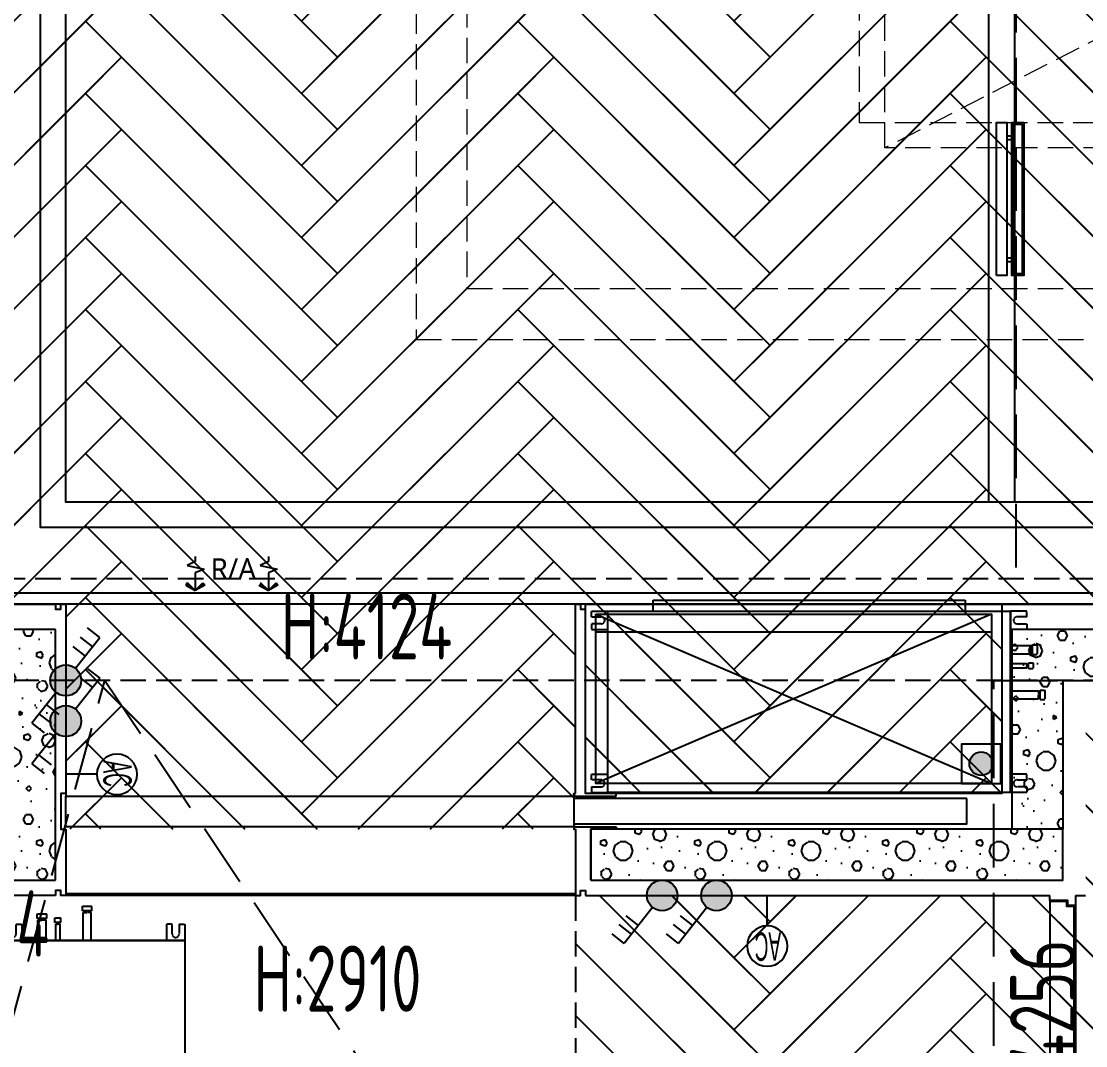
# Model space of a CAD drawing. Header units: millimetres. Extents: x -108767 to 78913, y -380878 to 1470.
# Drawn here: x -33142 to -31053, y -190607 to -188596 of the extents above; entities that cross this region are included whole.
import ezdxf
from ezdxf.enums import TextEntityAlignment as Align
from ezdxf.xclip import XClip

# ---------------------------------------------------------------- set-up
doc = ezdxf.new("R2010")
doc.units = ezdxf.units.MM
doc.header["$LTSCALE"] = 10
doc.header["$XCLIPFRAME"] = 0
doc.set_wipeout_variables(frame=1)
doc.linetypes.add('__DASH', pattern=[0.35, 0.25, -0.1])
doc.linetypes.add('DASH', pattern=[0.35, 0.25, -0.1])
for name, color, linetype in [('3-New Window', 4, 'Continuous'), ('NW-01wall(新墙体)', 140, 'Continuous'), ('NW-01梁', 4, 'Continuous'), ('NW-02-fix(到顶家具)', 54, 'Continuous'), ('NW-02-free(活动家具)', 241, 'Continuous'), ('NW-02-light(平面灯具)', 12, 'Continuous'), ('NW-03-地面铺装', 8, 'Continuous'), ('NW-04-light(天花灯具)', 1, 'Continuous'), ('NW-04-天花造型粗线', 163, 'Continuous'), ('NW-door(门扇)', 12, 'Continuous'), ('NW-完成面（用于平面）', 43, 'Continuous'), ('NW-开关插座', 117, 'Continuous'), ('NW-开关面板', 147, 'Continuous'), ('NW-强弱电插座', 223, 'Continuous'), ('NW-强电插座', 223, 'Continuous'), ('NW-暖通设备', 161, 'Continuous'), ('NW-暖通风口', 33, 'Continuous'), ('平面图', 7, 'Continuous')]:
    doc.layers.add(name, color=color, linetype=linetype)
doc.layers.add('A-GLAZ-MULN', color=1, linetype='Continuous', lineweight=25)
doc.styles.add('GA-text-B', font='architxt.shx', dxfattribs={"width": 0.65, "bigfont": 'hztxt.shx'})
doc.styles.get("Standard").update_dxf_attribs({"font": ''})
doc.styles.add('STYLUS', font='stylu.ttf')
doc.styles.add('TSSD_REIN', font='tssdeng.shx', dxfattribs={"width": 0.7, "bigfont": 'hztxt.shx'})
doc.styles.add('宋体', font='', dxfattribs={"width": 0.8})
doc.styles.add('黑体', font='', dxfattribs={"width": 0.8, "height": 3})
doc.styles.get('Standard').set_extended_font_data('SimSun')
doc.styles.get('宋体').set_extended_font_data('SimSun')
doc.styles.get('黑体').set_extended_font_data('Microsoft YaHei')
doc.linetypes.add('铝质LED灯条', pattern='A,12.7,-5.08,["AL.LED",宋体,S=2.54,R=0,X=-2.54,Y=-1.27],-10', length=27.78)
pattern_1 = [(0, (54.42, -95.16), (92.2296, 184.45919), [0, -184.45919]), (0, (-53.5, -120.06), (92.2296, 184.45919), [0, -184.45919]), (0, (6.46, -121.9), (92.2296, 184.45919), [0, -184.45919]), (0, (71.94, -67.49), (92.2296, 184.45919), [0, -184.45919]), (0, (-4.61, -131.13), (92.2296, 184.45919), [0, -184.45919]), (0, (90.39, 48.72), (92.2296, 184.45919), [0, -184.45919]), (0, (34.12, 33.97), (92.2296, 184.45919), [0, -184.45919]), (0, (63.64, 10.9), (92.2296, 184.45919), [0, -184.45919]), (0, (-86.7, 7.22), (92.2296, 184.45919), [0, -184.45919]), (0, (3.69, -1.08), (92.2296, 184.45919), [0, -184.45919]), (0, (-31.36, -48.12), (92.2296, 184.45919), [0, -184.45919]), (0, (-29.51, -117.29), (92.2296, 184.45919), [0, -184.45919]), (0, (39.66, -124.67), (92.2296, 184.45919), [0, -184.45919]), (0, (90.39, -43.5), (92.2296, 184.45919), [0, -184.45919]), (0, (-82.08, -72.1), (92.2296, 184.45919), [0, -184.45919]), (0, (-66.4, -40.74), (92.2296, 184.45919), [0, -184.45919]), (0, (5.53, -53.65), (92.2296, 184.45919), [0, -184.45919]), (0, (-20.29, -80.4), (92.2296, 184.45919), [0, -184.45919]), (0, (-35.05, -19.53), (92.2296, 184.45919), [0, -184.45919]), (0, (-11.99, 49.64), (92.2296, 184.45919), [0, -184.45919]), (0, (-74.7, -110.83), (92.2296, 184.45919), [0, -184.45919]), (0, (26.75, 11.83), (92.2296, 184.45919), [0, -184.45919]), (0, (-59.03, 14.6), (92.2296, 184.45919), [0, -184.45919]), (0, (-73.78, 38.58), (92.2296, 184.45919), [0, -184.45919]), (130.601294, (79.054, -9.031), (-461.1479683, 553.37757044), [8.09824, -3393.1611]), (18.434949, (65.878, -5.517), (461.1479726, 184.4591883), [8.33302, -1158.28932]), (90, (65.88, -13.42), (92.229595, 184.45919), [7.9054, -361.01297]), (161.565051, (73.784, -16.058), (-461.1479766, 184.459176), [8.33302, -1158.28932]), (53.130102, (73.784, -16.058), (92.229595, 184.459189), [8.78377, -913.51216]), (135, (80.81, -110.044), (-92.229606, 184.459177), [7.45328, -514.2761]), (45, (70.27, -110.044), (92.229594, 184.459189), [7.45328, -514.2761]), (135, (75.54, -115.314), (-92.229606, 184.459177), [7.45328, -514.2761]), (45, (75.54, -115.314), (92.229594, 184.459189), [7.45328, -514.2761]), (116.56505, (-7.9, 13.8), (-1e-05, 368.91837), [9.82055, -196.41107]), (180, (-12.3, 22.6), (-92.2296, 184.45919), [10.54053, -173.91866]), (63.43495, (-27.23, 13.8), (1e-07, 368.91838), [9.82055, -196.41107]), (116.56505, (-22.84, 5.02), (-1e-05, 368.91837), [9.82055, -196.41107]), (0, (-22.84, 5.02), (92.2296, 184.45919), [10.54053, -173.91866]), (63.43495, (-12.3, 5.02), (1e-07, 368.91838), [9.82055, -196.41107]), (107.102728, (61.4864, -48.5576), (-276.6887736, 922.29594868), [11.94722, -5005.8852]), (143.972626, (57.973, -37.139), (-1752.362276, 1291.2143235), [11.94722, -2496.96889]), (180, (48.31, -30.11), (-92.2296, 184.45919), [11.4189, -173.04028]), (36.027373, (27.23, -37.139), (1752.3622853, 1291.2143111), [11.94722, -2496.96889]), (71.565051, (23.716, -47.68), (276.6887854, 922.2959447), [11.11069, -1155.51165]), (107.102728, (27.23, -59.098), (-276.6887736, 922.29594868), [11.94722, -5005.8852]), (143.972626, (36.892, -66.125), (-1752.362276, 1291.2143235), [11.94722, -2496.96889]), (0, (36.9, -66.13), (92.2296, 184.45919), [11.4189, -173.04028]), (36.027373, (48.311, -66.125), (1752.3622853, 1291.2143111), [11.94722, -2496.96889]), (71.565051, (57.973, -59.098), (276.6887854, 922.2959447), [11.11069, -1155.51165]), (150.255118, (63.243, 37.523), (-276.6887842, 184.4591867), [7.0817, -1480.07582]), (90, (57.09, 34.01), (92.229595, 184.45919), [7.02702, -361.89135]), (29.744881, (57.095, 34.01), (276.6887837, 184.4591882), [7.0817, -1480.07582]), (116.56505, (20.2, -93.35), (-1e-05, 368.91837), [9.82055, -196.41107]), (168.690067, (15.81, -84.571), (-830.0663521, 184.4591846), [8.95772, -1872.16411]), (41.185925, (0, -88.963), (2305.7398558, 2029.05106764), [9.33728, -3912.31871]), (90, (0, -97.75), (92.229595, 184.45919), [8.78377, -360.1346]), (138.814074, (7.027, -103.895), (-2305.7398288, 2029.0510983), [9.33728, -3912.31871]), (16.699244, (7.027, -103.895), (3043.57661373, 922.29594078), [9.17053, -3842.45037]), (60.945396, (15.811, -101.26), (92.22959487, 184.45918847), [9.04345, -3789.20364]), (109.983106, (-57.0945, -16.058), (-461.14797504, 1291.2143218), [10.28114, -4307.79774]), (155.556045, (-60.608, -6.3955), (-1198.98473437, 553.3775561), [10.61347, -4447.04414]), (24.4439547, (-79.932, -6.3955), (1198.9847304, 553.37756493), [10.61347, -4447.04414]), (70.0168934, (-83.446, -16.058), (461.1479747, 1291.214322), [10.28114, -4307.79774]), (109.983106, (-79.932, -25.72), (-461.14797504, 1291.2143218), [10.28114, -4307.79774]), (160.016893, (-70.27, -29.233), (-461.1479749, 184.4591814), [10.28114, -2148.75827]), (19.9831065, (-70.27, -29.233), (461.147972, 184.4591895), [10.28114, -2148.75827]), (70.0168934, (-60.608, -25.72), (461.1479747, 1291.214322), [10.28114, -4307.79774]), (122.005383, (11.419, -32.747), (-92.2296072, 184.4591801), [8.2866, -1731.89791]), (18.434949, (-0.878, -28.355), (461.1479726, 184.4591883), [8.33302, -1158.28932]), (90, (-0.88, -36.26), (92.229595, 184.45919), [7.9054, -361.01297]), (161.565051, (7.027, -38.895), (-461.1479766, 184.459176), [8.33302, -1158.28932]), (54.462322, (7.027, -38.895), (645.6071612, 922.2959445), [7.55608, -3165.99978]), (116.56505, (-42.16, -77.54), (-1e-05, 368.91837), [9.82055, -196.41107]), (180, (-46.55, -68.76), (-92.2296, 184.45919), [9.66215, -174.79703]), (59.036243, (-61.486, -77.544), (92.2295948, 184.4591881), [10.24355, -2140.9016]), (120.963756, (-56.216, -86.328), (-92.2296071, 184.4591806), [10.24355, -2140.9016]), (0, (-56.22, -86.33), (92.2296, 184.45919), [9.66215, -174.79703]), (63.43495, (-46.55, -86.33), (1e-07, 368.91838), [9.82055, -196.41107])]

# ---------------------------------------------------------------- blocks, each defined once
blk = doc.blocks.new('df')
at = {"layer": 'NW-02-free(活动家具)', "linetype": 'DASH', "lineweight": 5, "ltscale": 20}
h = blk.add_hatch(dxfattribs=at)
h.set_pattern_fill('LINE', color=250, scale=10, angle=-90, style=0)
h.set_pattern_definition([(270, (-3e-11, 1070), (31.75, -7e-15), [])])
h.paths.add_polyline_path([(0, 750), (-300, 750), (-300, -1050), (0, -1050)])
at = {"layer": 'NW-02-free(活动家具)', "color": 8, "linetype": 'DASH', "lineweight": 5, "ltscale": 20}
blk.add_lwpolyline([(0, 750), (0, -1050), (-2050, -1050), (-2050, 750), (0, 750)], dxfattribs=at)
at = {"layer": 'NW-02-free(活动家具)', "color": 251, "linetype": 'DASH', "lineweight": 5, "ltscale": 20}
blk.add_lwpolyline([(-2050, 750), (-300, -150), (-2050, -1050)], dxfattribs=at)
at = {"layer": 'NW-02-free(活动家具)', "linetype": 'DASH', "lineweight": 5, "ltscale": 20}
blk.add_lwpolyline([(0, 750), (-300, 750), (-300, -1050)], dxfattribs=at)
blk = doc.blocks.new('rwerwerwerewrw')
at = {"layer": 'A-GLAZ-MULN', "color": 8}
for p, q in [((-0.881, 0.615), (-1.028, 0.615)), ((-0.881, 0.507), (-1.028, 0.507)), ((-0.881, -2.957), (-1.028, -2.957)), ((-0.881, -3.065), (-1.028, -3.065))]:
    blk.add_line(p, q, dxfattribs=at)
blk.add_lwpolyline([(-1.328, -3.457), (-1.328, 1.007), (-1.028, 1.007), (-1.028, -3.457)], close=True, dxfattribs=at)
at = {"layer": 'NW-04-light(天花灯具)'}
blk.add_lwpolyline([(-0.534, 1.007), (-0.534, -3.457), (-0.881, -3.457), (-0.881, 1.007)], close=True, dxfattribs=at)
at = {"layer": 'NW-04-light(天花灯具)', "color": 8}
blk.add_lwpolyline([(-0.578, 0.962), (-0.578, -3.413), (-0.836, -3.413), (-0.836, 0.962)], close=True, dxfattribs=at)
blk = doc.blocks.new('fdsaghfjkd')
at = {"layer": 'NW-暖通风口', "color": 250, "linetype": '__DASH', "ltscale": 0.5}
for p, q in [((-340.1, 0), (-340.1, 23.8)), ((-340.1, 23.8), (340.1, 23.8)), ((340.1, 23.8), (340.1, 0)), ((-474.8, -12.6), (-474.8, 0)), ((-474.8, 0), (-439.2, 0)), ((-439.2, -396.2), (-439.2, 0)), ((-439.2, 0), (439.2, 0)), ((439.2, 0), (439.2, -396.2)), ((439.2, -396.2), (439.2, 0)), ((474.8, 0), (439.2, 0)), ((474.8, -12.6), (474.8, 0)), ((-474.8, -12.6), (-453.4, -12.6)), ((474.8, -12.6), (453.4, -12.6)), ((-453.4, -28), (-474.8, -28)), ((-474.8, -28), (-474.8, -40.6)), ((-474.8, -40.6), (-439.2, -40.6)), ((474.8, -40.6), (439.2, -40.6)), ((453.4, -28), (474.8, -28)), ((474.8, -28), (474.8, -40.6)), ((439.2, -75.5), (483.4, -75.5)), ((483.4, -75.5), (483.4, -84.4)), ((483.4, -78.5), (487.3, -78.5)), ((483.4, -93.3), (483.4, -84.4)), ((483.4, -90.2), (487.3, -90.2)), ((487.3, -94.7), (487.3, -74.1)), ((487.3, -74.1), (496.6, -74.1)), ((496.6, -74.1), (497.1, -74.6)), ((497.1, -74.6), (497.1, -94.1)), ((439.2, -93.3), (483.4, -93.3)), ((439.2, -114.3), (474.5, -114.3)), ((474.5, -114.3), (474.5, -119.2)), ((478.4, -125.5), (478.4, -112.8)), ((478.4, -112.8), (487.7, -112.8)), ((487.3, -94.7), (496.6, -94.7)), ((487.7, -112.8), (488.2, -113.4)), ((488.2, -113.4), (488.2, -125)), ((496.6, -94.7), (497.1, -94.1)), ((439.2, -124.1), (474.5, -124.1)), ((474.5, -117.3), (478.4, -117.3)), ((474.5, -124.1), (474.5, -119.2)), ((474.5, -121.1), (478.4, -121.1)), ((478.4, -125.5), (487.7, -125.5)), ((487.7, -125.5), (488.2, -125)), ((439.2, -174), (500.1, -174)), ((500.1, -174), (500.1, -182.9)), ((500.1, -177), (504, -177)), ((500.1, -191.8), (500.1, -182.9)), ((504, -193.2), (504, -172.6)), ((504, -172.6), (513.3, -172.6)), ((513.3, -172.6), (513.8, -173.1)), ((513.8, -173.1), (513.8, -192.6)), ((439.2, -191.8), (500.1, -191.8)), ((500.1, -188.7), (504, -188.7)), ((504, -193.2), (513.3, -193.2)), ((513.3, -193.2), (513.8, -192.6)), ((-474.8, -368.2), (-474.8, -355.6)), ((-474.8, -355.6), (-439.2, -355.6)), ((-453.4, -368.2), (-474.8, -368.2)), ((474.8, -355.6), (439.2, -355.6)), ((453.4, -368.2), (474.8, -368.2)), ((474.8, -368.2), (474.8, -355.6)), ((-474.8, -383.7), (-474.8, -396.2)), ((-474.8, -383.7), (-453.4, -383.7)), ((474.8, -383.7), (453.4, -383.7)), ((474.8, -383.7), (474.8, -396.2)), ((-474.8, -396.2), (-439.2, -396.2)), ((439.2, -396.2), (-439.2, -396.2)), ((474.8, -396.2), (439.2, -396.2))]:
    blk.add_line(p, q, dxfattribs=at)
for centre, start, end in [((-453.4, -20.3), 270, 90), ((453.4, -20.3), 90, 270), ((-453.4, -375.9), 270, 90), ((453.4, -375.9), 90, 270)]:
    blk.add_arc(centre, 7.74, start, end, dxfattribs=at)
blk = doc.blocks.new('*U115')
for p, q in [((-1.289, 1), (-1.289, -1)), ((0, 0), (-1.289, 0))]:
    blk.add_line(p, q)
blk.add_circle((0.855, 0), 0.855)
at = {"style": 'GA-text-B', "width": 0.65}
blk.add_attdef('1', (2.226, 0.489), '', height=1.5, dxfattribs=at)
at = {"style": 'STYLUS'}
blk.add_attdef('S', (0.349, -0.575), '', height=1.2, dxfattribs=at)
blk = doc.blocks.new('*U263')
at = {"layer": 'NW-开关面板', "extrusion": (-0.017452, 3.20596e-18, -0.999848)}
ref = blk.add_blockref('*U115', (-2038.6, -225.8, -3.9), dxfattribs=dict(at, xscale=46.44000144785679, yscale=46.44000144785679, zscale=-46.44000144785698, rotation=180))
ref.add_attrib('S', 'AC', dxfattribs={"layer": '0', "extrusion": (0.017452, -3.20596e-18, 0.999848), "height": 55.73, "rotation": 270, "style": 'STYLUS', "width": 0.5}).set_placement((2051.5, -224.5, 3.9), align=Align.CENTER)
blk = doc.blocks.new('ewqewqewqeqwe')
at = {"layer": 'NW-开关面板'}
h = blk.add_hatch(color=256, dxfattribs=at)
edge = h.paths.add_edge_path()
edge.add_arc((0, 0), 1.011, 0, 360)
for p, q in [((-2.521, 2.521), (-3.243, 1.798)), ((-0.715, 0.715), (-2.521, 2.521)), ((-2.692, 1.262), (-1.977, 1.977)), ((-2.149, 0.719), (-1.434, 1.434)), ((0.715, -0.715), (2.521, -2.521)), ((1.434, -1.434), (2.149, -0.719)), ((1.977, -1.977), (2.692, -1.262)), ((2.521, -2.521), (3.243, -1.798))]:
    blk.add_line(p, q, dxfattribs=at)
blk.add_circle((0, 0), 1.011, dxfattribs=at)
blk = doc.blocks.new('*U268')
at = {"layer": 'NW-开关插座', "xscale": 30.1, "yscale": 30.1, "zscale": 30.1}
blk.add_blockref('ewqewqewqeqwe', (225.9, 2013.9), dxfattribs=at)
blk = doc.blocks.new('*U61')
h = blk.add_hatch(color=256)
h.dxf.hatch_style = 1
edge = h.paths.add_edge_path()
edge.add_arc((0, 40), 30, 0, 360)
blk.add_lwpolyline([(-50, -10), (50, -10), (50, 90), (-50, 90)], close=True)
blk.add_circle((0, 40), 30)
blk = doc.blocks.new('*U264')
at = {"layer": 'NW-强电插座', "xscale": 0.7704166666280803, "yscale": 0.7704166666280803, "zscale": 0.7704166666280803}
blk.add_blockref('*U61', (225.9, 1986.4), dxfattribs=at)
blk = doc.blocks.new('_LINKPT1')
blk.add_line((0, 0), (0, 0))
blk = doc.blocks.new('ergwet')
for p, q in [((5135.367, -385.512), (5136.082, -384.797)), ((5137.485, -387.63), (5135.367, -385.512)), ((5135.91, -386.056), (5136.625, -385.341)), ((5136.426, -386.571), (5137.141, -385.856))]:
    blk.add_line(p, q)
blk.add_circle((5138.193, -388.338), 1.001)
for points in [[(5137.326, -388.839), (5137.326, -387.838), (5137.693, -389.205), (5137.693, -387.471)], [(5137.693, -389.205), (5137.693, -387.471), (5138.193, -389.339), (5138.193, -387.337)], [(5138.694, -389.205), (5138.694, -387.471), (5138.193, -389.339), (5138.193, -387.337)], [(5139.06, -388.839), (5139.06, -387.838), (5138.694, -389.205), (5138.694, -387.471)], [(5137.192, -388.338), (5137.192, -388.338), (5137.326, -388.839), (5137.326, -387.838)], [(5139.194, -388.338), (5139.194, -388.338), (5139.06, -388.839), (5139.06, -387.838)]]:
    blk.add_solid(points)
at = {"xscale": 4.805045045043872, "yscale": 4.805045045043872, "zscale": 4.805045045043872, "rotation": 90}
for p in [(5138.193, -387.337), (5137.192, -388.338), (5139.194, -388.338)]:
    blk.add_blockref('_LINKPT1', p, dxfattribs=at)
at = {"width": 0.8, "flags": 9}
blk.add_attdef('A', (5139.194, -388.338), '', height=0.0000961, rotation=90, dxfattribs=at)
blk = doc.blocks.new('*U261')
at = {"layer": 'NW-开关插座', "xscale": 30.1, "yscale": 30.1, "zscale": 30.1}
blk.add_blockref('ergwet', (-154433.7, 13702.9), dxfattribs=at)
blk = doc.blocks.new('eqweqweqweqweqweq')
at = {"layer": 'NW-开关面板'}
h = blk.add_hatch(color=256, dxfattribs=at)
edge = h.paths.add_edge_path()
edge.add_arc((0, 0), 1.011, 0, 360)
for p, q in [((-3.236, 1.806), (-2.521, 2.521)), ((-0.715, 0.715), (-2.521, 2.521)), ((-2.692, 1.262), (-1.977, 1.977)), ((0.715, -0.715), (2.521, -2.521)), ((2.005, -2.005), (2.72, -1.29)), ((2.521, -2.521), (3.236, -1.806))]:
    blk.add_line(p, q, dxfattribs=at)
blk.add_circle((0, 0), 1.011, dxfattribs=at)
blk = doc.blocks.new('*U270')
at = {"layer": 'NW-开关插座', "xscale": 30.1, "yscale": 30.1, "zscale": 30.1}
blk.add_blockref('eqweqweqweqweqweq', (225.9, 2013.9), dxfattribs=at)
blk = doc.blocks.new('GDSGGFDS')
at = {"layer": 'NW-03-地面铺装', "color": 250, "linetype": 'DASH', "ltscale": 20}
for p, q in [((-32057.3, -190182.5), (-33054.3, -190182.5)), ((-32054.3, -190312.5), (-32051.3, -191452.5))]:
    blk.add_line(p, q, dxfattribs=at)
at = {"layer": 'NW-03-地面铺装', "color": 250}
for points in [[(-32591.7, -188596.5), (-32167.4, -188172.2), (-32096.7, -188242.9), (-32521, -188667.2)], [(-31743.2, -188596.5), (-31318.9, -188172.2), (-31248.2, -188242.9), (-31672.5, -188667.2)], [(-33016, -188313.6), (-32945.3, -188242.9), (-32521, -188667.2), (-32591.7, -188737.9)], [(-32167.4, -188313.6), (-32096.7, -188242.9), (-31672.5, -188667.2), (-31743.2, -188737.9)], [(-32591.7, -188737.9), (-32167.4, -188313.6), (-32096.7, -188384.3), (-32521, -188808.6)], [(-31743.2, -188737.9), (-31318.9, -188313.6), (-31248.2, -188384.3), (-31672.5, -188808.6)], [(-33016, -188455), (-32945.3, -188384.3), (-32521, -188808.6), (-32591.7, -188879.3)], [(-32167.4, -188455), (-32096.7, -188384.3), (-31672.5, -188808.6), (-31743.2, -188879.3)], [(-31318.9, -188455), (-31248.2, -188384.3), (-30823.9, -188808.6), (-30894.6, -188879.3)], [(-33440.2, -188879.3), (-33016, -188455), (-32945.3, -188525.7), (-33369.5, -188950)], [(-32591.7, -188879.3), (-32167.4, -188455), (-32096.7, -188525.7), (-32521, -188950)], [(-31743.2, -188879.3), (-31318.9, -188455), (-31248.2, -188525.7), (-31672.5, -188950)], [(-33016, -188596.5), (-32945.3, -188525.7), (-32521, -188950), (-32591.7, -189020.7)], [(-32167.4, -188596.5), (-32096.7, -188525.7), (-31672.5, -188950), (-31743.2, -189020.7)], [(-31318.9, -188596.5), (-31248.2, -188525.7), (-30823.9, -188950), (-30894.6, -189020.7)], [(-33440.2, -189020.7), (-33016, -188596.5), (-32945.3, -188667.2), (-33369.5, -189091.4)], [(-32591.7, -189020.7), (-32167.4, -188596.5), (-32096.7, -188667.2), (-32521, -189091.4)], [(-31743.2, -189020.7), (-31318.9, -188596.5), (-31248.2, -188667.2), (-31672.5, -189091.4)], [(-33016, -188737.9), (-32945.3, -188667.2), (-32521, -189091.4), (-32591.7, -189162.1)], [(-32167.4, -188737.9), (-32096.7, -188667.2), (-31672.5, -189091.4), (-31743.2, -189162.1)], [(-31318.9, -188737.9), (-31248.2, -188667.2), (-30823.9, -189091.4), (-30894.6, -189162.1)], [(-33440.2, -189162.1), (-33016, -188737.9), (-32945.3, -188808.6), (-33369.5, -189232.8)], [(-32591.7, -189162.1), (-32167.4, -188737.9), (-32096.7, -188808.6), (-32521, -189232.8)], [(-31743.2, -189162.1), (-31318.9, -188737.9), (-31248.2, -188808.6), (-31672.5, -189232.8)], [(-33016, -188879.3), (-32945.3, -188808.6), (-32521, -189232.8), (-32591.7, -189303.6)], [(-32167.4, -188879.3), (-32096.7, -188808.6), (-31672.5, -189232.8), (-31743.2, -189303.6)], [(-31318.9, -188879.3), (-31248.2, -188808.6), (-30823.9, -189232.8), (-30894.6, -189303.6)], [(-33440.2, -189303.6), (-33016, -188879.3), (-32945.3, -188950), (-33369.5, -189374.3)], [(-32591.7, -189303.6), (-32167.4, -188879.3), (-32096.7, -188950), (-32521, -189374.3)], [(-31743.2, -189303.6), (-31318.9, -188879.3), (-31248.2, -188950), (-31672.5, -189374.3)], [(-33016, -189020.7), (-32945.3, -188950), (-32521, -189374.3), (-32591.7, -189445)], [(-32167.4, -189020.7), (-32096.7, -188950), (-31672.5, -189374.3), (-31743.2, -189445)], [(-31318.9, -189020.7), (-31248.2, -188950), (-30823.9, -189374.3), (-30894.6, -189445)], [(-33440.2, -189445), (-33016, -189020.7), (-32945.3, -189091.4), (-33369.5, -189515.7)], [(-32591.7, -189445), (-32167.4, -189020.7), (-32096.7, -189091.4), (-32521, -189515.7)], [(-31743.2, -189445), (-31318.9, -189020.7), (-31248.2, -189091.4), (-31672.5, -189515.7)], [(-33016, -189162.1), (-32945.3, -189091.4), (-32521, -189515.7), (-32591.7, -189586.4)], [(-32167.4, -189162.1), (-32096.7, -189091.4), (-31672.5, -189515.7), (-31743.2, -189586.4)], [(-31318.9, -189162.1), (-31248.2, -189091.4), (-30823.9, -189515.7), (-30894.6, -189586.4)], [(-33440.2, -189586.4), (-33016, -189162.1), (-32945.3, -189232.8), (-33369.5, -189657.1)], [(-32591.7, -189586.4), (-32167.4, -189162.1), (-32096.7, -189232.8), (-32521, -189657.1)], [(-31743.2, -189586.4), (-31318.9, -189162.1), (-31248.2, -189232.8), (-31672.5, -189657.1)], [(-33016, -189303.6), (-32945.3, -189232.8), (-32521, -189657.1), (-32591.7, -189727.8)], [(-32167.4, -189303.6), (-32096.7, -189232.8), (-31672.5, -189657.1), (-31743.2, -189727.8)], [(-31318.9, -189303.6), (-31248.2, -189232.8), (-30823.9, -189657.1), (-30894.6, -189727.8)], [(-33440.2, -189727.8), (-33016, -189303.6), (-32945.3, -189374.3), (-33369.5, -189798.5)], [(-32591.7, -189727.8), (-32167.4, -189303.6), (-32096.7, -189374.3), (-32521, -189798.5)], [(-31743.2, -189727.8), (-31318.9, -189303.6), (-31248.2, -189374.3), (-31672.5, -189798.5)], [(-33016, -189445), (-32945.3, -189374.3), (-32521, -189798.5), (-32591.7, -189869.2)], [(-32167.4, -189445), (-32096.7, -189374.3), (-31672.5, -189798.5), (-31743.2, -189869.2)], [(-31318.9, -189445), (-31248.2, -189374.3), (-30823.9, -189798.5), (-30894.6, -189869.2)], [(-33440.2, -189869.2), (-33016, -189445), (-32945.3, -189515.7), (-33369.5, -189940)], [(-32591.7, -189869.2), (-32167.4, -189445), (-32096.7, -189515.7), (-32521, -189940)], [(-31743.2, -189869.2), (-31318.9, -189445), (-31248.2, -189515.7), (-31672.5, -189940)], [(-33016, -189586.4), (-32945.3, -189515.7), (-32521, -189940), (-32591.7, -190010.7)], [(-32167.4, -189586.4), (-32096.7, -189515.7), (-31672.5, -189940), (-31743.2, -190010.7)], [(-31318.9, -189586.4), (-31248.2, -189515.7), (-30823.9, -189940), (-30894.6, -190010.7)], [(-33440.2, -190010.7), (-33016, -189586.4), (-32945.3, -189657.1), (-33369.5, -190081.4)], [(-32591.7, -190010.7), (-32167.4, -189586.4), (-32096.7, -189657.1), (-32521, -190081.4)], [(-31743.2, -190010.7), (-31318.9, -189586.4), (-31248.2, -189657.1), (-31672.5, -190081.4)], [(-33016, -189727.8), (-32945.3, -189657.1), (-32521, -190081.4), (-32591.7, -190152.1)], [(-32167.4, -189727.8), (-32096.7, -189657.1), (-31672.5, -190081.4), (-31743.2, -190152.1)], [(-31318.9, -189727.8), (-31248.2, -189657.1), (-30823.9, -190081.4), (-30894.6, -190152.1)], [(-33440.2, -190152.1), (-33016, -189727.8), (-32945.3, -189798.5), (-33369.5, -190222.8)], [(-32591.7, -190152.1), (-32167.4, -189727.8), (-32096.7, -189798.5), (-32521, -190222.8)], [(-31743.2, -190152.1), (-31318.9, -189727.8), (-31248.2, -189798.5), (-31672.5, -190222.8)], [(-33016, -189869.2), (-32945.3, -189798.5), (-32521, -190222.8), (-32591.7, -190293.5)], [(-32167.4, -189869.2), (-32096.7, -189798.5), (-31672.5, -190222.8), (-31743.2, -190293.5)], [(-31318.9, -189869.2), (-31248.2, -189798.5), (-30823.9, -190222.8), (-30894.6, -190293.5)], [(-33440.2, -190293.5), (-33016, -189869.2), (-32945.3, -189940), (-33369.5, -190364.2)], [(-32591.7, -190293.5), (-32167.4, -189869.2), (-32096.7, -189940), (-32521, -190364.2)], [(-31743.2, -190293.5), (-31318.9, -189869.2), (-31248.2, -189940), (-31672.5, -190364.2)], [(-33016, -190010.7), (-32945.3, -189940), (-32521, -190364.2), (-32591.7, -190434.9)], [(-32167.4, -190010.7), (-32096.7, -189940), (-31672.5, -190364.2), (-31743.2, -190434.9)], [(-31318.9, -190010.7), (-31248.2, -189940), (-30823.9, -190364.2), (-30894.6, -190434.9)], [(-33440.2, -190434.9), (-33016, -190010.7), (-32945.3, -190081.4), (-33369.5, -190505.6)], [(-32591.7, -190434.9), (-32167.4, -190010.7), (-32096.7, -190081.4), (-32521, -190505.6)], [(-31743.2, -190434.9), (-31318.9, -190010.7), (-31248.2, -190081.4), (-31672.5, -190505.6)], [(-33016, -190152.1), (-32945.3, -190081.4), (-32521, -190505.6), (-32591.7, -190576.4)], [(-32167.4, -190152.1), (-32096.7, -190081.4), (-31672.5, -190505.6), (-31743.2, -190576.4)], [(-31318.9, -190152.1), (-31248.2, -190081.4), (-30823.9, -190505.6), (-30894.6, -190576.4)], [(-31743.2, -190576.4), (-31318.9, -190152.1), (-31248.2, -190222.8), (-31672.5, -190647.1)], [(-32167.4, -190293.5), (-32096.7, -190222.8), (-31672.5, -190647.1), (-31743.2, -190717.8)], [(-31318.9, -190293.5), (-31248.2, -190222.8), (-30823.9, -190647.1), (-30894.6, -190717.8)], [(-31743.2, -190717.8), (-31318.9, -190293.5), (-31248.2, -190364.2), (-31672.5, -190788.5)], [(-32167.4, -190434.9), (-32096.7, -190364.2), (-31672.5, -190788.5), (-31743.2, -190859.2)], [(-31318.9, -190434.9), (-31248.2, -190364.2), (-30823.9, -190788.5), (-30894.6, -190859.2)], [(-31743.2, -190859.2), (-31318.9, -190434.9), (-31248.2, -190505.6), (-31672.5, -190929.9)], [(-32167.4, -190576.4), (-32096.7, -190505.6), (-31672.5, -190929.9), (-31743.2, -191000.6)], [(-31318.9, -190576.4), (-31248.2, -190505.6), (-30823.9, -190929.9), (-30894.6, -191000.6)], [(-31743.2, -191000.6), (-31318.9, -190576.4), (-31248.2, -190647.1), (-31672.5, -191071.3)]]:
    blk.add_lwpolyline(points, close=True, dxfattribs=at)

msp = doc.modelspace()

# ---------------------------------------------------------------- hatches: boundary and pattern name
at = {"layer": 'NW-暖通风口'}
for points in [[(-32800.4, -189713.8), (-32815.5, -189698.6), (-32818.9, -189703.2)], [(-32800.4, -189713.8), (-32785.2, -189698.6), (-32781.8, -189703.2)], [(-32656.8, -189713.8), (-32672, -189698.6), (-32675.4, -189703.2)], [(-32656.8, -189713.8), (-32641.7, -189698.6), (-32638.3, -189703.2)]]:
    msp.add_hatch(color=256, dxfattribs=at).paths.add_polyline_path(points)
at = {"layer": '平面图'}
h = msp.add_hatch(dxfattribs=at)
h.set_pattern_fill('14砌块砖隔墙', color=250, scale=184.459189, style=0, pattern_type=2)
h.set_pattern_definition(pattern_1)
h.paths.add_polyline_path([(-33074.3, -189790.5), (-33324.3, -189790.5), (-33324.3, -189890.4), (-33224.3, -189890.5), (-33224.3, -190282.5), (-33074.3, -190282.5)])

# ---------------------------------------------------------------- linework, layer by layer
at = {"layer": 'NW-01wall(新墙体)'}
for p, q in [((-33074.3, -189790.5), (-33324.3, -189790.5)), ((-33074.3, -190282.5), (-33074.3, -189790.5)), ((-33224.3, -190282.5), (-33074.3, -190282.5))]:
    msp.add_line(p, q, dxfattribs=at)
at = {"layer": 'NW-01梁', "linetype": 'DASH', "ltscale": 50}
for p, q in [((-31189.3, -189668.5), (-31189.3, -184185.5)), ((-33680.3, -192468.5), (-32977.5, -189890.5))]:
    msp.add_line(p, q, dxfattribs=at)
at = {"layer": 'NW-02-free(活动家具)', "linetype": 'DASH', "lineweight": 5, "ltscale": 20}
for points in [[(-32367.1, -185841.3), (-32367.1, -189221), (-30267.1, -189221), (-30267.1, -188795.1)], [(-29297.3, -188795.1), (-29297.3, -186795.1), (-31497.3, -186795.1), (-31497.3, -188795.1), (-29297.3, -188795.1)]]:
    msp.add_lwpolyline(points, dxfattribs=at)
at = {"layer": 'NW-02-free(活动家具)', "color": 8, "linetype": 'DASH', "lineweight": 5, "ltscale": 20}
msp.add_lwpolyline([(-32267.1, -185898.7), (-32267.1, -189121), (-30367.1, -189121), (-30367.1, -188795.1)], dxfattribs=at)
at = {"layer": 'NW-04-天花造型粗线'}
for points in [[(-33104.3, -184435.5), (-29331.3, -184435.5), (-29331.3, -189590.5), (-33104.3, -189590.5)], [(-33054.3, -184485.5), (-29381.3, -184485.5), (-29381.3, -189540.5), (-33054.3, -189540.5)]]:
    msp.add_lwpolyline(points, close=True, dxfattribs=at)
at = {"layer": 'NW-04-天花造型粗线', "color": 32}
msp.add_lwpolyline([(-31242.8, -184485.5), (-31192.8, -184485.5), (-31192.8, -189540.5), (-31242.8, -189540.5)], close=True, dxfattribs=at)
at = {"layer": 'NW-完成面（用于平面）'}
msp.add_line((-33304.3, -189740.5), (-33074.3, -189740.5), dxfattribs=at)
at = {"layer": 'NW-完成面（用于平面）', "color": 32}
for points in [[(-33074.3, -189740.5), (-33074.3, -189750.5), (-33064.3, -189750.5), (-33064.3, -189740.5), (-33054.3, -189740.5), (-33054.3, -190112.5)], [(-33054.3, -190112.5), (-33064.2, -190112.5), (-33064.2, -190182.5), (-33054.3, -190182.5)], [(-33054.3, -190182.5), (-33054.3, -190312.5), (-33064.3, -190312.5), (-33064.3, -190302.5), (-33074.3, -190302.5), (-33074.3, -190312.5)]]:
    msp.add_lwpolyline(points, dxfattribs=at)
at = {"layer": 'NW-完成面（用于平面）'}
msp.add_lwpolyline([(-33074.3, -190312.5), (-33254.3, -190312.5), (-33254.3, -189920.5), (-36089.3, -189920.5), (-36089.3, -190564.5)], dxfattribs=at)
at = {"layer": 'NW-暖通风口'}
for p, q in [((-32800.4, -189647.3, 0), (-32800.4, -189657.2, 0)), ((-32656.8, -189647.3), (-32656.8, -189657.2)), ((-32800.4, -189657.2, 0), (-32816.5, -189664.5, 0)), ((-32816.5, -189664.5, 0), (-32783.1, -189671.8, 0)), ((-32783.1, -189671.8, 0), (-32800.4, -189679.1, 0)), ((-32656.8, -189657.2), (-32672.9, -189664.5)), ((-32672.9, -189664.5), (-32639.6, -189671.8)), ((-32639.6, -189671.8), (-32656.8, -189679.1)), ((-32800.4, -189679.1, 0), (-32800.4, -189713.8, 0)), ((-32656.8, -189679.1), (-32656.8, -189713.8)), ((-29297.3, -189719), (-33304.3, -189719)), ((-32815.5, -189698.6, 0), (-32818.9, -189703.2, 0)), ((-32818.9, -189703.2, 0), (-32800.4, -189713.8, 0)), ((-32800.4, -189713.8, 0), (-32815.5, -189698.6, 0)), ((-32800.4, -189713.8, 0), (-32785.2, -189698.6, 0)), ((-32781.8, -189703.2, 0), (-32800.4, -189713.8, 0)), ((-32785.2, -189698.6, 0), (-32781.8, -189703.2, 0)), ((-32675.4, -189703.2), (-32656.8, -189713.8)), ((-32656.8, -189713.8), (-32672, -189698.6)), ((-32656.8, -189713.8), (-32641.7, -189698.6)), ((-32638.3, -189703.2), (-32656.8, -189713.8)), ((-32641.7, -189698.6), (-32638.3, -189703.2))]:
    msp.add_line(p, q, dxfattribs=at)

# ---------------------------------------------------------------- block references
at = {"layer": 'NW-02-free(活动家具)', "color": 8, "linetype": 'DASH', "lineweight": 5, "ltscale": 20}
msp.add_blockref('df', (-29397.3, -187795.1), dxfattribs=at)
at = {"layer": 'NW-03-地面铺装'}
ref = msp.add_blockref('GDSGGFDS', (0, 0), dxfattribs=at)
XClip(ref).set_block_clipping_path([(-32054.2528974363, -190312.4724403678), (-32051.2528974391, -191452.4724403794), (-31006.7196699437, -191452.4724403794), (-31006.7196699504, -191442.4724403689), (-30971.7196708461, -191442.4724407299), (-30971.7196708461, -191432.4724403736), (-30956.7196707429, -191432.4724403736), (-30956.7196707429, -191452.4724403794), (-29921.2528974393, -191452.4724403794), (-29921.2528974393, -191713.4724403793), (-30521.2528974393, -191713.4724403793), (-30521.2528974393, -192483.4724403797), (-30371.2528974395, -192483.4724403797), (-30371.2528974395, -193021.4724403799), (-29921.2528974393, -193021.4724403799), (-29921.2528974393, -193538.4724403797), (-28892.2528973914, -193538.4724403797), (-28892.2528973914, -192630.9724403794), (-28853.2528974393, -192630.9724403794), (-28853.2528974393, -192610.9724403794), (-28892.2528973914, -192610.9724403794), (-28892.2528973914, -192560.9724403794), (-28853.2528974393, -192560.9724403794), (-28853.2528974393, -191703.4724403797), (-28773.3258569759, -191707.7228517465), (-28772.2528974393, -191296.4724403797), (-28775.2528974393, -191296.4724403797), (-28775.2528974393, -191286.4724403797), (-28534.0582369719, -191286.4724403797), (-28534.0582369719, -190440.4724403794), (-28775.2528974393, -190440.4724403794), (-28775.2528974393, -190430.4724403794), (-28772.2528974393, -190430.4724403794), (-28772.2528974393, -189910.4724403794), (-29327.2528974393, -189910.4724403794), (-29327.2528974393, -189763.4724403794), (-29332.2528974393, -189763.4724403794), (-29332.2528974393, -189737.4724403794), (-29327.2528974393, -189737.4724403794), (-29327.2528974393, -189740.4724403794), (-29297.2528974393, -189740.4724403794), (-29297.2528974393, -184285.4724403794), (-33304.2528974392, -184285.4724403794), (-33304.2528974392, -184972.4724403794), (-33324.2528974392, -184972.4724403794), (-33324.2528974392, -185782.4724403794), (-33304.2528974392, -185782.4724403794), (-33304.2528974392, -186362.4724403794), (-33324.2528974392, -186362.4724403794), (-33324.2528974392, -189257.4724403794), (-33304.2528974392, -189257.4724403794), (-33304.2528974392, -189740.4724403794), (-33054.2528974506, -189740.4724403794), (-33054.2528974506, -190112.4724403925), (-33064.1757693088, -190112.4724403925), (-33064.1757693088, -190182.4724403925), (-33054.2528974506, -190182.4724403925), (-32054.2528974363, -190182.4724403925)])
at = {"layer": 'NW-04-light(天花灯具)', "xscale": 67.2, "yscale": 67.2, "zscale": 67.2}
msp.add_blockref('rwerwerwerewrw', (-31138.6, -188863), dxfattribs=at)
at = {"layer": 'NW-开关插座', "rotation": 276.6842996492062}
for name, p, xscale, yscale, zscale in [('*U268', (-35077.7, -189900.5), 0.998458049886621, 0.998458049886621, 0.998458049886621), ('*U270', (-35077.7, -189980.3), 0.9984580498866209, 0.9984580498866209, 0.9984580498866209)]:
    msp.add_blockref(name, p, dxfattribs=dict(at, xscale=xscale, yscale=yscale, zscale=zscale))
at = {"layer": 'NW-强弱电插座', "extrusion": (0.001019, 0.017452, 0.999847), "xscale": 0.9984580498866212, "yscale": 0.9984580498866212, "zscale": 0.9984580498866212, "rotation": 93.34240464588802}
msp.add_blockref('*U263', (23903.3, 191539, -3350.9), dxfattribs=at)
at = {"layer": 'NW-暖通设备', "xscale": 0.9000000034613134, "yscale": 0.9000000034613134, "zscale": 0.9000000034613134, "rotation": 90}
msp.add_blockref('fdsaghfjkd', (-33177.1, -190796), dxfattribs=at)

# ---------------------------------------------------------------- texts
at = {"layer": 'NW-01梁', "color": 251, "style": 'TSSD_REIN', "width": 0.7}
for s, p in [('H:4124', (-32632.4, -189849.3)), ('H:2894', (-33443.8, -190432.7)), ('H:2910', (-32685.9, -190540.7))]:
    msp.add_text(s, height=130, dxfattribs=at).set_placement(p)
msp.add_text('H:4256', height=130, rotation=90, dxfattribs=at).set_placement((-31071.4, -190753.1))
at = {"layer": 'NW-暖通风口', "color": 40, "style": '黑体'}
msp.add_attdef('R/A', text='', height=42, dxfattribs=at).set_placement((-32725.6, -189671.3), align=Align.MIDDLE)

# ---------------------------------------------------------------- next in the draw order: wipeouts: each hides what was drawn before it
at = {"color": 250}
msp.add_wipeout([(-32054.3, -190312.5), (-31123.2, -190312.5), (-31123.2, -190322.5), (-31088.2, -190322.5), (-31088.2, -190332.5), (-31073.2, -190332.5), (-31073.2, -190312.5), (-31053.2, -190312.5), (-31053.2, -189910.5), (-29921.3, -189910.5), (-29921.3, -189763.5), (-29916.3, -189763.5), (-29916.3, -189737.5), (-29921.3, -189737.5), (-29921.3, -189740.5), (-31217.8, -189740.5), (-31217.1, -190112.5), (-32034.3, -190112.5), (-32034.3, -189750.5), (-32044.3, -189750.5), (-32044.3, -189740.5), (-32054.3, -189740.5), (-32054.3, -190112.5), (-32057.3, -190112.5), (-32057.3, -190117.5)], dxfattribs=at).dxf.layer = 'NW-03-地面铺装'

# ---------------------------------------------------------------- next in the draw order: hatches: boundary and pattern name
at = {"layer": '平面图'}
h = msp.add_hatch(dxfattribs=at)
h.set_pattern_fill('14砌块砖隔墙', color=250, scale=184.459189, style=0, pattern_type=2)
h.set_pattern_definition([(0, (54.42, -103.16), (92.2296, 184.45919), [0, -184.45919]), (0, (-53.5, -128.06), (92.2296, 184.45919), [0, -184.45919]), (0, (6.46, -129.9), (92.2296, 184.45919), [0, -184.45919]), (0, (71.94, -75.49), (92.2296, 184.45919), [0, -184.45919]), (0, (-4.61, -139.13), (92.2296, 184.45919), [0, -184.45919]), (0, (90.39, 40.72), (92.2296, 184.45919), [0, -184.45919]), (0, (34.12, 25.97), (92.2296, 184.45919), [0, -184.45919]), (0, (63.64, 2.9), (92.2296, 184.45919), [0, -184.45919]), (0, (-86.7, -0.78), (92.2296, 184.45919), [0, -184.45919]), (0, (3.69, -9.08), (92.2296, 184.45919), [0, -184.45919]), (0, (-31.36, -56.12), (92.2296, 184.45919), [0, -184.45919]), (0, (-29.51, -125.29), (92.2296, 184.45919), [0, -184.45919]), (0, (39.66, -132.67), (92.2296, 184.45919), [0, -184.45919]), (0, (90.39, -51.5), (92.2296, 184.45919), [0, -184.45919]), (0, (-82.08, -80.1), (92.2296, 184.45919), [0, -184.45919]), (0, (-66.4, -48.74), (92.2296, 184.45919), [0, -184.45919]), (0, (5.53, -61.65), (92.2296, 184.45919), [0, -184.45919]), (0, (-20.29, -88.4), (92.2296, 184.45919), [0, -184.45919]), (0, (-35.05, -27.53), (92.2296, 184.45919), [0, -184.45919]), (0, (-11.99, 41.64), (92.2296, 184.45919), [0, -184.45919]), (0, (-74.7, -118.83), (92.2296, 184.45919), [0, -184.45919]), (0, (26.75, 3.83), (92.2296, 184.45919), [0, -184.45919]), (0, (-59.03, 6.6), (92.2296, 184.45919), [0, -184.45919]), (0, (-73.78, 30.58), (92.2296, 184.45919), [0, -184.45919]), (130.601294, (79.054, -17.031), (-461.1479683, 553.37757044), [8.09824, -3393.1611]), (18.434949, (65.878, -13.517), (461.1479726, 184.4591883), [8.33302, -1158.28932]), (90, (65.88, -21.42), (92.229595, 184.45919), [7.9054, -361.01297]), (161.565051, (73.784, -24.058), (-461.1479766, 184.459176), [8.33302, -1158.28932]), (53.130102, (73.784, -24.058), (92.229595, 184.459189), [8.78377, -913.51216]), (135, (80.81, -118.044), (-92.229606, 184.459177), [7.45328, -514.2761]), (45, (70.27, -118.044), (92.229594, 184.459189), [7.45328, -514.2761]), (135, (75.54, -123.314), (-92.229606, 184.459177), [7.45328, -514.2761]), (45, (75.54, -123.314), (92.229594, 184.459189), [7.45328, -514.2761]), (116.56505, (-7.9, 5.8), (-1e-05, 368.91837), [9.82055, -196.41107]), (180, (-12.3, 14.6), (-92.2296, 184.45919), [10.54053, -173.91866]), (63.43495, (-27.23, 5.8), (1e-07, 368.91838), [9.82055, -196.41107]), (116.56505, (-22.84, -2.98), (-1e-05, 368.91837), [9.82055, -196.41107]), (0, (-22.84, -2.98), (92.2296, 184.45919), [10.54053, -173.91866]), (63.43495, (-12.3, -2.98), (1e-07, 368.91838), [9.82055, -196.41107]), (107.102728, (61.4864, -56.5576), (-276.6887736, 922.29594868), [11.94722, -5005.8852]), (143.972626, (57.973, -45.139), (-1752.362276, 1291.2143235), [11.94722, -2496.96889]), (180, (48.31, -38.11), (-92.2296, 184.45919), [11.4189, -173.04028]), (36.027373, (27.23, -45.139), (1752.3622853, 1291.2143111), [11.94722, -2496.96889]), (71.565051, (23.716, -55.68), (276.6887854, 922.2959447), [11.11069, -1155.51165]), (107.102728, (27.23, -67.098), (-276.6887736, 922.29594868), [11.94722, -5005.8852]), (143.972626, (36.892, -74.125), (-1752.362276, 1291.2143235), [11.94722, -2496.96889]), (0, (36.9, -74.13), (92.2296, 184.45919), [11.4189, -173.04028]), (36.027373, (48.311, -74.125), (1752.3622853, 1291.2143111), [11.94722, -2496.96889]), (71.565051, (57.973, -67.098), (276.6887854, 922.2959447), [11.11069, -1155.51165]), (150.255118, (63.243, 29.523), (-276.6887842, 184.4591867), [7.0817, -1480.07582]), (90, (57.09, 26.01), (92.229595, 184.45919), [7.02702, -361.89135]), (29.744881, (57.095, 26.01), (276.6887837, 184.4591882), [7.0817, -1480.07582]), (116.56505, (20.2, -101.35), (-1e-05, 368.91837), [9.82055, -196.41107]), (168.690067, (15.81, -92.571), (-830.0663521, 184.4591846), [8.95772, -1872.16411]), (41.185925, (0, -96.963), (2305.7398558, 2029.05106764), [9.33728, -3912.31871]), (90, (0, -105.75), (92.229595, 184.45919), [8.78377, -360.1346]), (138.814074, (7.027, -111.895), (-2305.7398288, 2029.0510983), [9.33728, -3912.31871]), (16.699244, (7.027, -111.895), (3043.57661373, 922.29594078), [9.17053, -3842.45037]), (60.945396, (15.811, -109.26), (92.22959487, 184.45918847), [9.04345, -3789.20364]), (109.983106, (-57.0945, -24.058), (-461.14797504, 1291.2143218), [10.28114, -4307.79774]), (155.556045, (-60.608, -14.3955), (-1198.98473437, 553.3775561), [10.61347, -4447.04414]), (24.4439547, (-79.932, -14.3955), (1198.9847304, 553.37756493), [10.61347, -4447.04414]), (70.0168934, (-83.446, -24.058), (461.1479747, 1291.214322), [10.28114, -4307.79774]), (109.983106, (-79.932, -33.72), (-461.14797504, 1291.2143218), [10.28114, -4307.79774]), (160.016893, (-70.27, -37.233), (-461.1479749, 184.4591814), [10.28114, -2148.75827]), (19.9831065, (-70.27, -37.233), (461.147972, 184.4591895), [10.28114, -2148.75827]), (70.0168934, (-60.608, -33.72), (461.1479747, 1291.214322), [10.28114, -4307.79774]), (122.005383, (11.419, -40.747), (-92.2296072, 184.4591801), [8.2866, -1731.89791]), (18.434949, (-0.878, -36.355), (461.1479726, 184.4591883), [8.33302, -1158.28932]), (90, (-0.88, -44.26), (92.229595, 184.45919), [7.9054, -361.01297]), (161.565051, (7.027, -46.895), (-461.1479766, 184.459176), [8.33302, -1158.28932]), (54.462322, (7.027, -46.895), (645.6071612, 922.2959445), [7.55608, -3165.99978]), (116.56505, (-42.16, -85.54), (-1e-05, 368.91837), [9.82055, -196.41107]), (180, (-46.55, -76.76), (-92.2296, 184.45919), [9.66215, -174.79703]), (59.036243, (-61.486, -85.544), (92.2295948, 184.4591881), [10.24355, -2140.9016]), (120.963756, (-56.216, -94.328), (-92.2296071, 184.4591806), [10.24355, -2140.9016]), (0, (-56.22, -94.33), (92.2296, 184.45919), [9.66215, -174.79703]), (63.43495, (-46.55, -94.33), (1e-07, 368.91838), [9.82055, -196.41107])])
h.paths.add_polyline_path([(-29951.3, -189790.5), (-31197.8, -189790.5), (-31197.8, -190182.5), (-31097.8, -190182.5), (-31097.8, -189890.5), (-30646.1, -189890.5), (-29951.3, -189890.5)])
h = msp.add_hatch(dxfattribs=at)
h.set_pattern_fill('14砌块砖隔墙', color=250, scale=184.459189, style=0, pattern_type=2)
h.set_pattern_definition(pattern_1)
h.paths.add_polyline_path([(-32024.3, -190182.5), (-32024.3, -190282.5), (-31097.8, -190282.5), (-31097.8, -190182.5)])

# ---------------------------------------------------------------- next in the draw order: linework, layer by layer
at = {"layer": '3-New Window', "color": 30}
for points in [[(-32024.3, -190282.5), (-32024.3, -190182.5)], [(-32024.3, -190262.5), (-32024.3, -190182.5)]]:
    msp.add_lwpolyline(points, dxfattribs=at)
at = {"layer": 'NW-01wall(新墙体)'}
msp.add_line((-31097.8, -189890.5), (-31097.8, -190182.5), dxfattribs=at)
for points in [[(-31097.8, -189890.5), (-29956.3, -189890.5), (-29956.3, -189790.5), (-31197.8, -189790.5), (-31197.8, -190182.5)], [(-32024.3, -190282.5), (-31097.8, -190282.5), (-31097.8, -190182.5), (-32024.3, -190182.5), (-32024.3, -190282.5)]]:
    msp.add_lwpolyline(points, dxfattribs=at)
at = {"layer": 'NW-01梁', "linetype": 'DASH', "ltscale": 50}
msp.add_line((-32977.5, -189890.5), (-31563.3, -191996.1), dxfattribs=at)
at = {"layer": 'NW-01梁', "linetype": 'DASH', "ltscale": 20}
msp.add_lwpolyline([(-33324.3, -189690.5), (-29047.3, -189690.5), (-29047.3, -189890.5), (-33324.3, -189890.5)], close=True, dxfattribs=at)
at = {"layer": 'NW-01梁', "linetype": 'DASH', "ltscale": 50}
msp.add_lwpolyline([(-31233.3, -189890.5), (-30983.3, -189890.5), (-30983.3, -191482.5), (-31233.3, -191482.5)], close=True, dxfattribs=at)
at = {"layer": 'NW-02-fix(到顶家具)', "color": 8}
for p, q in [((-31237.8, -189760.5), (-32014.3, -190092.5)), ((-32014.3, -189760.5), (-31237.8, -190092.5))]:
    msp.add_line(p, q, dxfattribs=at)
at = {"layer": 'NW-02-fix(到顶家具)', "ltscale": 10}
msp.add_lwpolyline([(-32034.3, -189740.5), (-31217.8, -189740.5), (-31217.8, -190112.5), (-32034.3, -190112.5)], close=True, dxfattribs=at)
at = {"layer": 'NW-02-fix(到顶家具)', "color": 8}
msp.add_lwpolyline([(-32014.3, -189760.5), (-31237.8, -189760.5), (-31237.8, -190092.5), (-32014.3, -190092.5)], close=True, dxfattribs=at)
at = {"layer": 'NW-02-light(平面灯具)', "linetype": '铝质LED灯条'}
msp.add_line((-31237.8, -189795.7), (-32014.3, -189795.7), dxfattribs=at)
at = {"layer": 'NW-03-地面铺装', "linetype": 'DASH', "ltscale": 20}
msp.add_line((-32054.3, -190312.5), (-32054.3, -191452.5), dxfattribs=at)
at = {"layer": 'NW-04-天花造型粗线'}
msp.add_line((-32034.3, -189740.5), (-33074.3, -189740.5), dxfattribs=at)
at = {"layer": 'NW-04-天花造型粗线', "color": 251}
for p, q in [((-32054.3, -190309.5), (-33054.3, -190309.5)), ((-32054.3, -190312.5), (-33054.3, -190312.5)), ((-31076.2, -190332.5), (-31076.2, -191432.5)), ((-31073.2, -190332.5), (-31073.2, -191432.5))]:
    msp.add_line(p, q, dxfattribs=at)
at = {"layer": 'NW-04-天花造型粗线', "color": 8}
msp.add_lwpolyline([(-33054.3, -190117.5), (-32057.3, -190117.5), (-32057.3, -190177.5), (-33054.3, -190177.5)], close=True, dxfattribs=at)
at = {"layer": 'NW-door(门扇)'}
msp.add_lwpolyline([(-31286.3, -190122.1), (-32057.3, -190122.1), (-32057.3, -190172.1), (-31286.3, -190172.1), (-31286.3, -190122.1)], dxfattribs=at)
msp.add_lwpolyline([(-31073.2, -190334.5), (-31090.2, -190334.5), (-31090.2, -190324.5), (-31123.2, -190324.5), (-31123.2, -191440.5), (-31090.2, -191440.5), (-31090.2, -191430.5), (-31073.2, -191430.5)], close=True, dxfattribs=at)
at = {"layer": 'NW-完成面（用于平面）'}
for p, q in [((-31217.8, -189740.5), (-29921.3, -189740.5)), ((-31974.3, -190117.5), (-31974.3, -190112.5)), ((-32054.3, -190117.5), (-31974.3, -190117.5)), ((-32054.3, -190177.5), (-31974.3, -190177.5)), ((-31974.3, -190177.5), (-31974.3, -190182.5)), ((-32034.3, -190312.5), (-31123.2, -190312.5)), ((-31073.2, -190312.5), (-31053.2, -190312.5))]:
    msp.add_line(p, q, dxfattribs=at)
at = {"layer": 'NW-完成面（用于平面）', "color": 32}
for points in [[(-32054.3, -190112.5), (-32054.3, -189740.5), (-32044.3, -189740.5), (-32044.3, -189750.5), (-32034.3, -189750.5), (-32034.3, -189740.5)], [(-32054.3, -190182.5), (-32054.3, -190312.5), (-32044.3, -190312.5), (-32044.3, -190302.5), (-32034.3, -190302.5), (-32034.3, -190312.5)]]:
    msp.add_lwpolyline(points, dxfattribs=at)
at = {"layer": 'NW-完成面（用于平面）'}
for points in [[(-32054.3, -190117.5), (-32057.3, -190117.5), (-32057.3, -190112.5), (-32054.3, -190112.5)], [(-32054.3, -190177.5), (-32057.3, -190177.5), (-32057.3, -190182.5), (-32054.3, -190182.5)], [(-31073.2, -190312.5), (-31073.2, -190332.5), (-31088.2, -190332.5), (-31088.2, -190322.5), (-31123.2, -190322.5), (-31123.2, -190312.5)]]:
    msp.add_lwpolyline(points, dxfattribs=at)
at = {"layer": 'NW-暖通风口'}
msp.add_line((-29298, -189740.5, 0), (-33304.3, -189740.5), dxfattribs=at)

# ---------------------------------------------------------------- next in the draw order: block references
at = {"layer": 'NW-开关插座', "rotation": 96.68429964920618}
for p, xscale, yscale, zscale in [((-29860.8, -190302.4), 0.9984580498866209, 0.9984580498866209, 0.9984580498866209), ((-29754.2, -190302.4), 0.9984580498866208, 0.9984580498866208, 0.9984580498866208)]:
    msp.add_blockref('*U261', p, dxfattribs=dict(at, xscale=xscale, yscale=yscale, zscale=zscale))
at = {"layer": 'NW-强弱电插座', "xscale": 0.9984580498866216, "yscale": 0.9984580498866216, "zscale": 0.9984580498866216, "rotation": 89.99999999999999}
msp.add_blockref('*U264', (-29244, -190279.5), dxfattribs=at)
at = {"layer": 'NW-强弱电插座', "extrusion": (0.018762, 0.01436, 0.999721), "xscale": 0.998458049886621, "yscale": 0.998458049886621, "zscale": 0.998458049886621, "rotation": 52.56382855510869}
msp.add_blockref('*U263', (-130442.2, 139405.5, -3327.1), dxfattribs=at)
at = {"layer": 'NW-暖通设备', "xscale": 0.9000000034613134, "yscale": 0.9000000034613134, "zscale": 0.9000000034613134}
msp.add_blockref('fdsaghfjkd', (-31595.7, -189754.1), dxfattribs=at)

doc.saveas('drawing.dxf')
